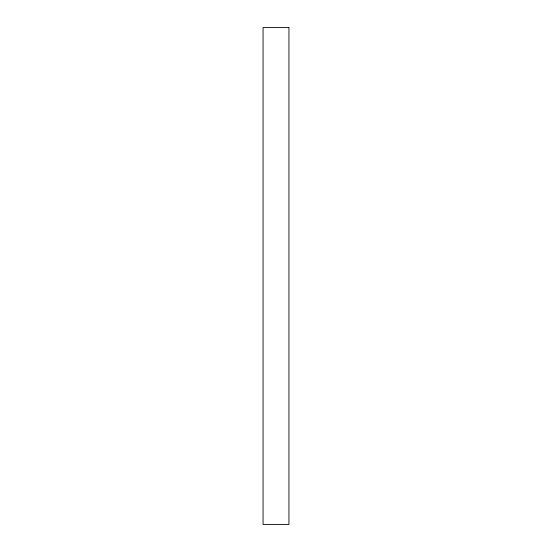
<?xml version="1.0" encoding="UTF-8"?>
<svg xmlns="http://www.w3.org/2000/svg" width="552" height="552" viewBox="0 0 552 552"><rect width="100%" height="100%" fill="white"/><g stroke="black" fill="none" stroke-linecap="round" stroke-linejoin="round"><path stroke-width="0.83" d="M288.938 27.6L263.062 27.6L263.062 524.4L288.938 524.4L288.938 27.6"/></g></svg>
